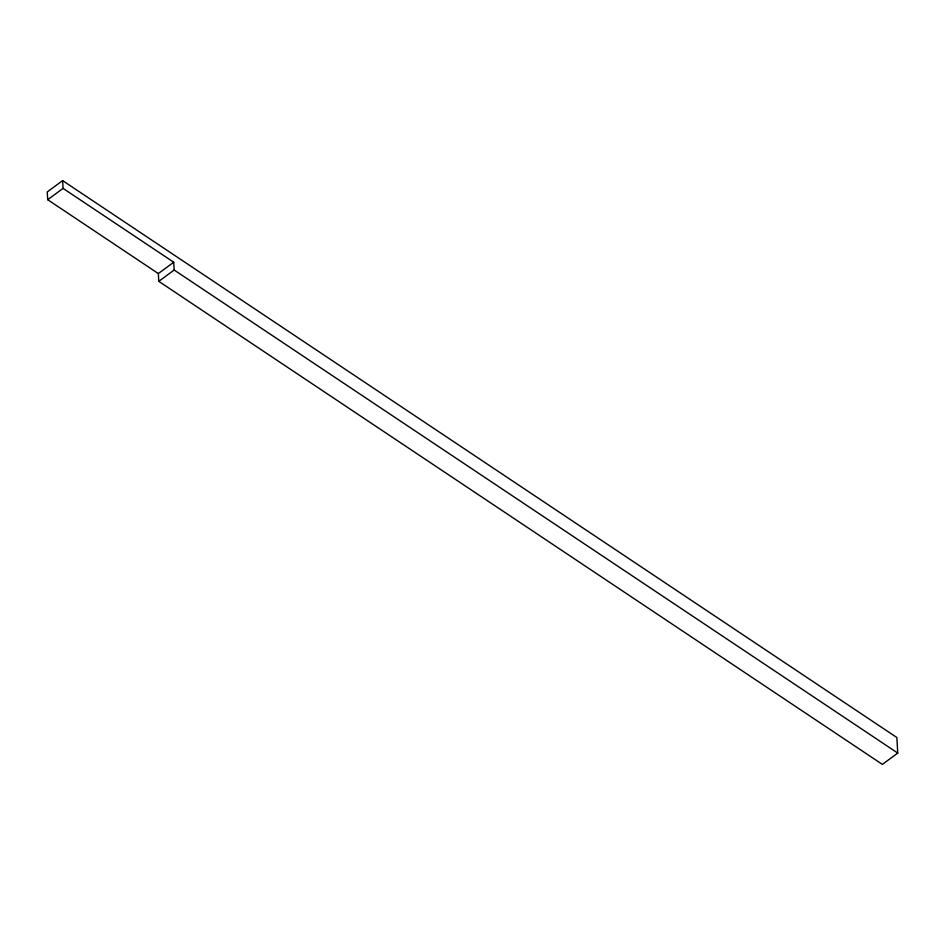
<?xml version="1.0" encoding="UTF-8"?>
<svg xmlns="http://www.w3.org/2000/svg" width="945" height="945" viewBox="0 0 945 945"><rect width="100%" height="100%" fill="white"/><g stroke="black" fill="none" stroke-linecap="round" stroke-linejoin="round"><path stroke-width="1.42" d="M62.63 180.601L47.25 191.929L47.699 199.702L158.335 273.566L158.784 281.35L882.37 764.399L897.75 753.07L896.852 737.513L62.63 180.601L63.067 188.386L173.715 262.237L174.163 270.022L897.75 753.07M47.699 199.702L63.067 188.386M158.335 273.566L173.715 262.237M158.784 281.35L174.163 270.022"/></g></svg>
